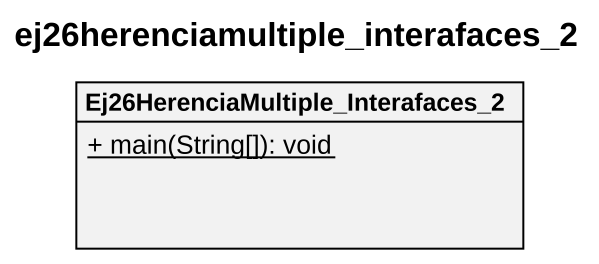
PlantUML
@startuml
title ej26herenciamultiple_interafaces_2
hide circle
hide empty members
skinparam classAttributeIconSize 0
class "Ej26HerenciaMultiple_Interafaces_2" as Ej26HerenciaMultiple {
  {static} + main(String[]): void
}
@enduml
